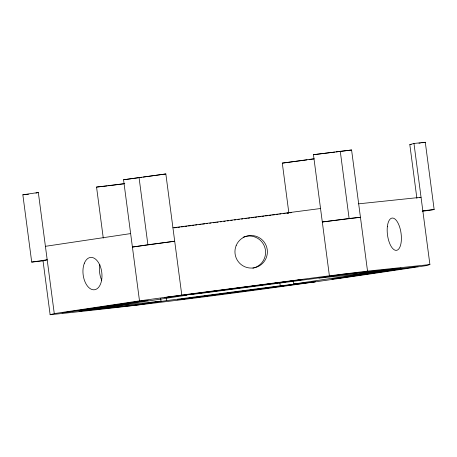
<?xml version="1.0" encoding="UTF-8"?>
<svg xmlns="http://www.w3.org/2000/svg" width="457" height="457" viewBox="0 0 457 457"><rect width="100%" height="100%" fill="white"/><g stroke="black" fill="none" stroke-linecap="round" stroke-linejoin="round"><path stroke-width="0.69" d="M35.96 193.128L38.331 192.488L54.274 313.605L50.127 314.724L43.038 260.896L47.191 259.776L31.71 262.084L22.85 194.802L38.331 192.488M416.898 198.412L409.809 144.583L413.962 143.458L425.29 142.276L434.15 209.557L422.188 211.345M419.863 197.613L421.051 197.287L358.676 203.828M413.962 143.458L429.906 264.574L425.758 265.7C300.889 284.471 175.745 301.826 50.127 314.724M139.499 300.877L123.556 179.761L165.845 173.951L181.789 295.068L139.499 300.877L54.274 313.605M309.103 159.619L314.028 158.887M409.809 144.583L411.22 144.372M418.96 143.218L420.366 143.007M421.771 142.795L425.29 142.276M45.414 246.317L130.645 233.59M287.539 213.191L288.91 212.985M290.286 212.779L291.663 212.574M147.897 244.741L132.416 247.048L174.705 241.239L147.897 244.741L139.037 177.453M160.693 298.387L161.064 301.186L140.51 304.259L94.485 309.081L79.01 311.103L137.237 304.996L166.731 300.592L280.25 285.779L295.291 284.203L177.447 299.746L315.239 281.763L293.651 284.026L293.194 280.524M293.651 284.026L359.202 274.24L394.802 269.596L331.919 278.981L338.46 278.296L418.018 266.42L366.942 273.086L318.969 278.113L339.522 275.045L385.548 270.218L401.023 268.202L342.796 274.303L313.302 278.707L199.783 293.525L184.742 295.102L302.58 279.553L164.794 297.536L186.382 295.273L120.831 305.065L85.23 309.709L148.114 300.318L141.573 301.003L62.015 312.885L113.09 306.219L161.064 301.186M123.556 179.761L138.357 177.727M139.768 177.539L141.881 177.247M143.292 177.053L165.845 173.951M288.83 212.756L282.295 163.12L314.01 158.762M367.531 271.115L329.394 275.805L313.451 154.689L351.587 149.999L367.531 271.115L429.906 264.574M108.589 185.793L124.11 183.765M282.295 163.12L306.99 159.899M172.935 227.78L320.534 208.518M174.306 227.854L176.425 227.58M177.842 227.392L179.961 227.118M181.372 226.935L183.491 226.655M184.908 226.472L187.027 226.192M188.438 226.009L190.558 225.735M191.974 225.547L194.094 225.272M195.505 225.09L196.921 224.901M199.041 224.627L201.16 224.347M202.571 224.164L204.69 223.89M206.107 223.702L207.518 223.519M209.637 223.245L211.048 223.056M213.173 222.782L215.293 222.508M216.704 222.319L218.115 222.136M220.234 221.862L221.651 221.674M223.77 221.399L225.181 221.217M227.3 220.937L228.717 220.754M230.836 220.474L232.247 220.291M234.367 220.017L235.783 219.828M237.903 219.554L239.314 219.371M241.433 219.092L242.85 218.909M244.969 218.629L246.38 218.446M247.797 218.263L249.916 217.983M251.327 217.8L253.446 217.526M254.863 217.338L256.983 217.064M258.394 216.881L260.513 216.601M261.924 216.418L264.049 216.144M265.46 215.955L267.579 215.681M268.99 215.498L271.115 215.218M272.526 215.036L274.646 214.756M276.057 214.573L278.176 214.299M279.593 214.11L281.004 213.927M283.123 213.653L285.242 213.373M286.659 213.191L288.778 212.911M290.189 212.728L291.606 212.545M349.114 218.475L322.305 221.976L360.447 217.286L349.114 218.475L340.259 151.187M181.789 295.068L329.394 275.805M313.451 154.689L334.638 152.084M336.049 151.913L338.169 151.65M339.58 151.478L351.587 149.999M103.271 238.103L96.553 187.073L124.807 183.6M22.85 194.802L28.517 194.208M96.553 187.073L107.178 185.959M422.822 210.746L434.15 209.557M31.71 262.084L43.038 260.896M279.878 282.974L280.25 285.779M166.451 298.49L166.731 300.592M101.717 280.261A16.292 9.391 83 0 1 99.866 264.694M243.147 237.223A16.292 16.224 74.9 0 1 264.837 247.408A16.292 16.224 74.9 0 1 252.881 268.185M387.342 226.746A16.292 6.832 82.2 0 0 396.419 250.35A16.292 6.832 82.2 0 0 399.115 225.512A16.292 6.832 82.2 0 0 387.342 226.746M236.172 245.535A16.292 16.224 74.9 0 0 253.287 267.939A16.292 16.224 74.9 0 0 264.032 241.902A16.292 16.224 74.9 0 0 236.172 245.535M84.391 263.158A16.292 9.391 83 0 0 92.108 289.555A16.292 9.391 83 0 0 100.883 268.076A16.292 9.391 83 0 0 84.391 263.158"/></g></svg>
